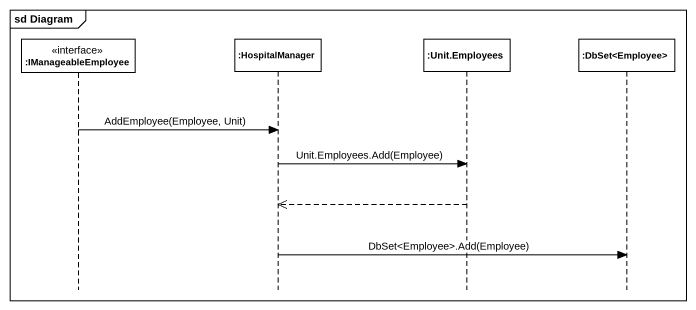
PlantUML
@startuml
mainframe sd Diagram
hide footbox
participant ":IManageableEmployee" as IManageableEmployee <<interface>>
participant ":HospitalManager" as HospitalManager
participant ":Unit.Employees" as Unit_Employees
participant ":DbSet<Employee>" as DbSet_Employee

IManageableEmployee -> HospitalManager : AddEmployee(Employee, Unit)
HospitalManager -> Unit_Employees : Unit.Employees.Add(Employee)
Unit_Employees -->> HospitalManager
HospitalManager -> DbSet_Employee : DbSet<Employee>.Add(Employee)
@enduml
